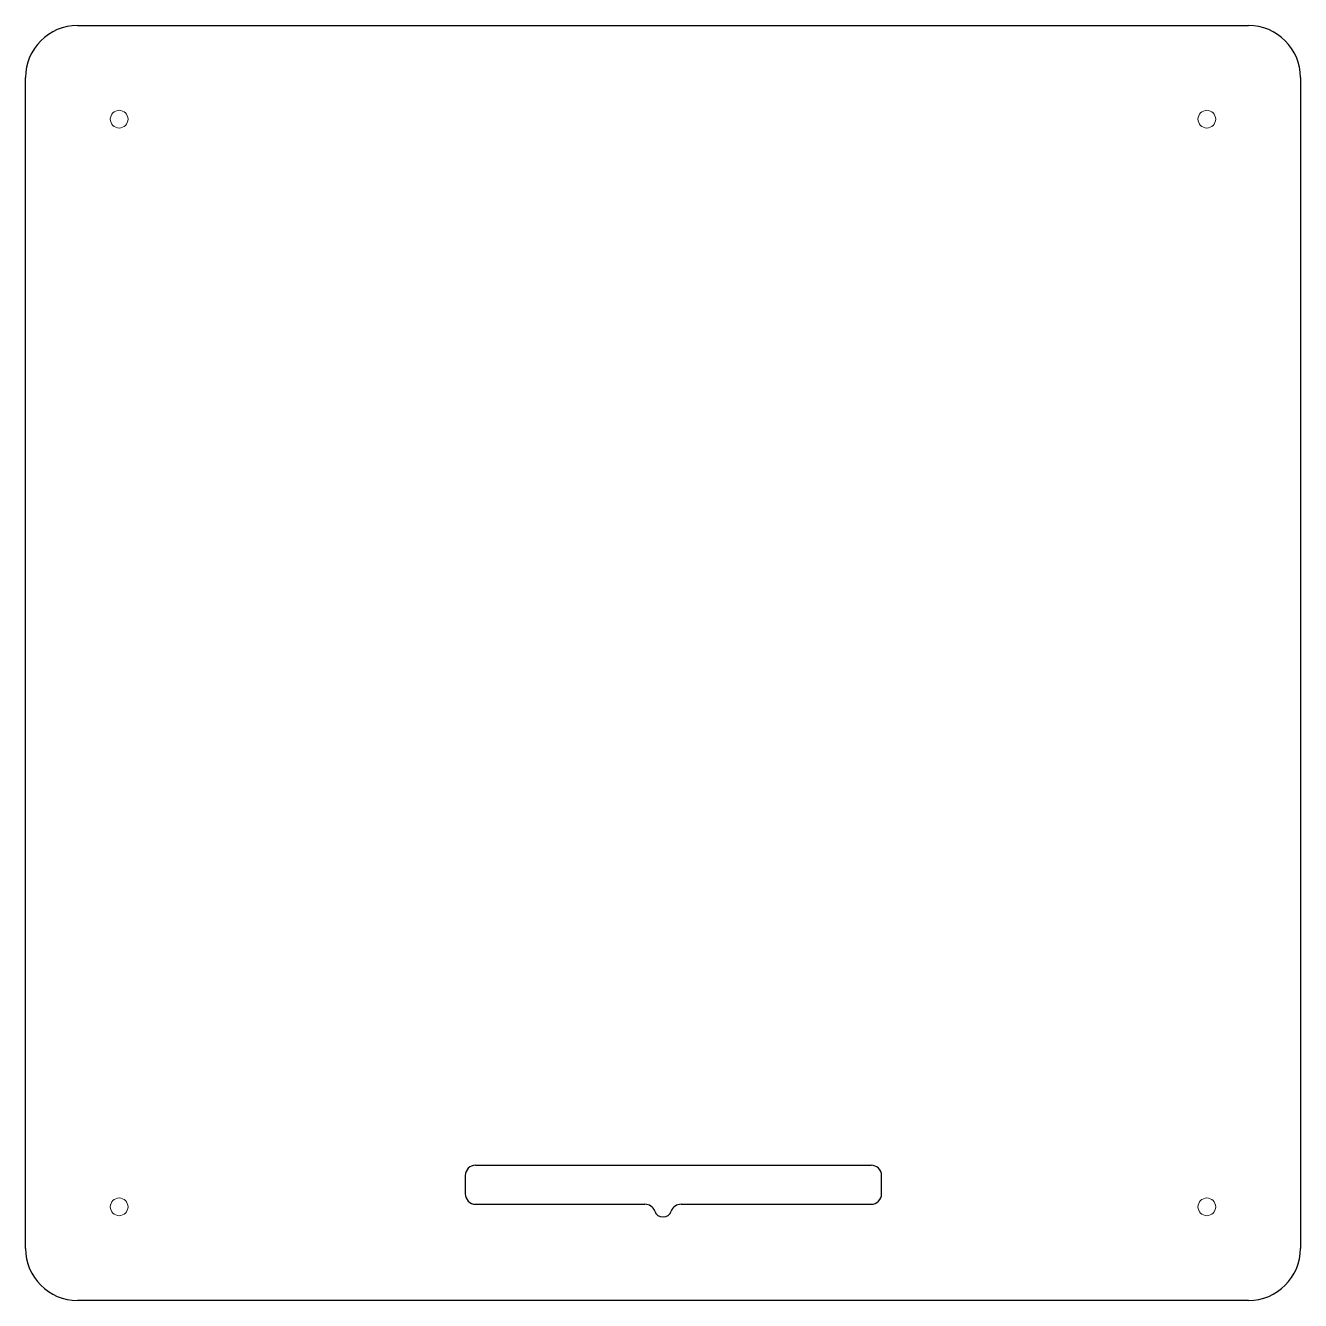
# Model space of a CAD drawing. Header units: millimetres. Extents: x -122 to 122, y -122 to 122.
import ezdxf

# ---------------------------------------------------------------- set-up
doc = ezdxf.new("R2010")
doc.units = ezdxf.units.MM
doc.layers.get('0').update_dxf_attribs({"linetype": 'CONTINUOUS'})

msp = doc.modelspace()

# ---------------------------------------------------------------- linework, layer by layer
for p, q in [((-112.5, 122.5), (112.5, 122.5)), ((-122.5, -112.5), (-122.5, 112.5)), ((122.5, 112.5), (122.5, -112.5)), ((-36, -96.5), (40, -96.5)), ((-38, -98.5), (-38, -102)), ((42, -102), (42, -98.5)), ((-36, -104), (-3.48, -104)), ((3.48, -104), (38, -104)), ((38, -104), (40, -104)), ((112.5, -122.5), (-112.5, -122.5))]:
    msp.add_line(p, q)
at = {"color": 7, "linetype": 'Continuous', "lineweight": 15}
for centre in [(-104.5, 104.5), (104.5, 104.5), (-104.5, -104.5), (104.5, -104.5)]:
    msp.add_circle(centre, 1.7, dxfattribs=at)
for centre, radius, start, end in [((-112.5, 112.5), 10, 90, 180), ((112.5, 112.5), 10, 0, 90), ((-36, -98.5), 2, 90, 180), ((40, -98.5), 2, 0, 90), ((-36, -102), 2, 180, 270), ((40, -102), 2, 270, 0), ((-3.48, -106), 2, 19.7452, 90), ((0, -104.75), 1.7, 199.7452, 340.2548), ((3.48, -106), 2, 90, 160.2548), ((-112.5, -112.5), 10, 180, 270), ((112.5, -112.5), 10, 270, 0)]:
    msp.add_arc(centre, radius, start, end)

doc.saveas('drawing.dxf')
